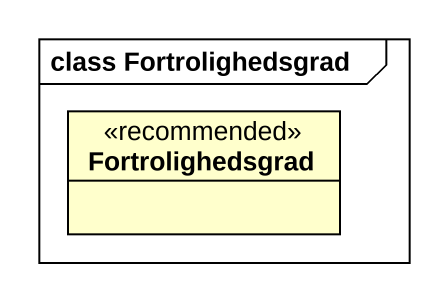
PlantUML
@startuml
mainframe class Fortrolighedsgrad
hide circle
hide empty members
class Fortrolighedsgrad <<recommended>>
@enduml
